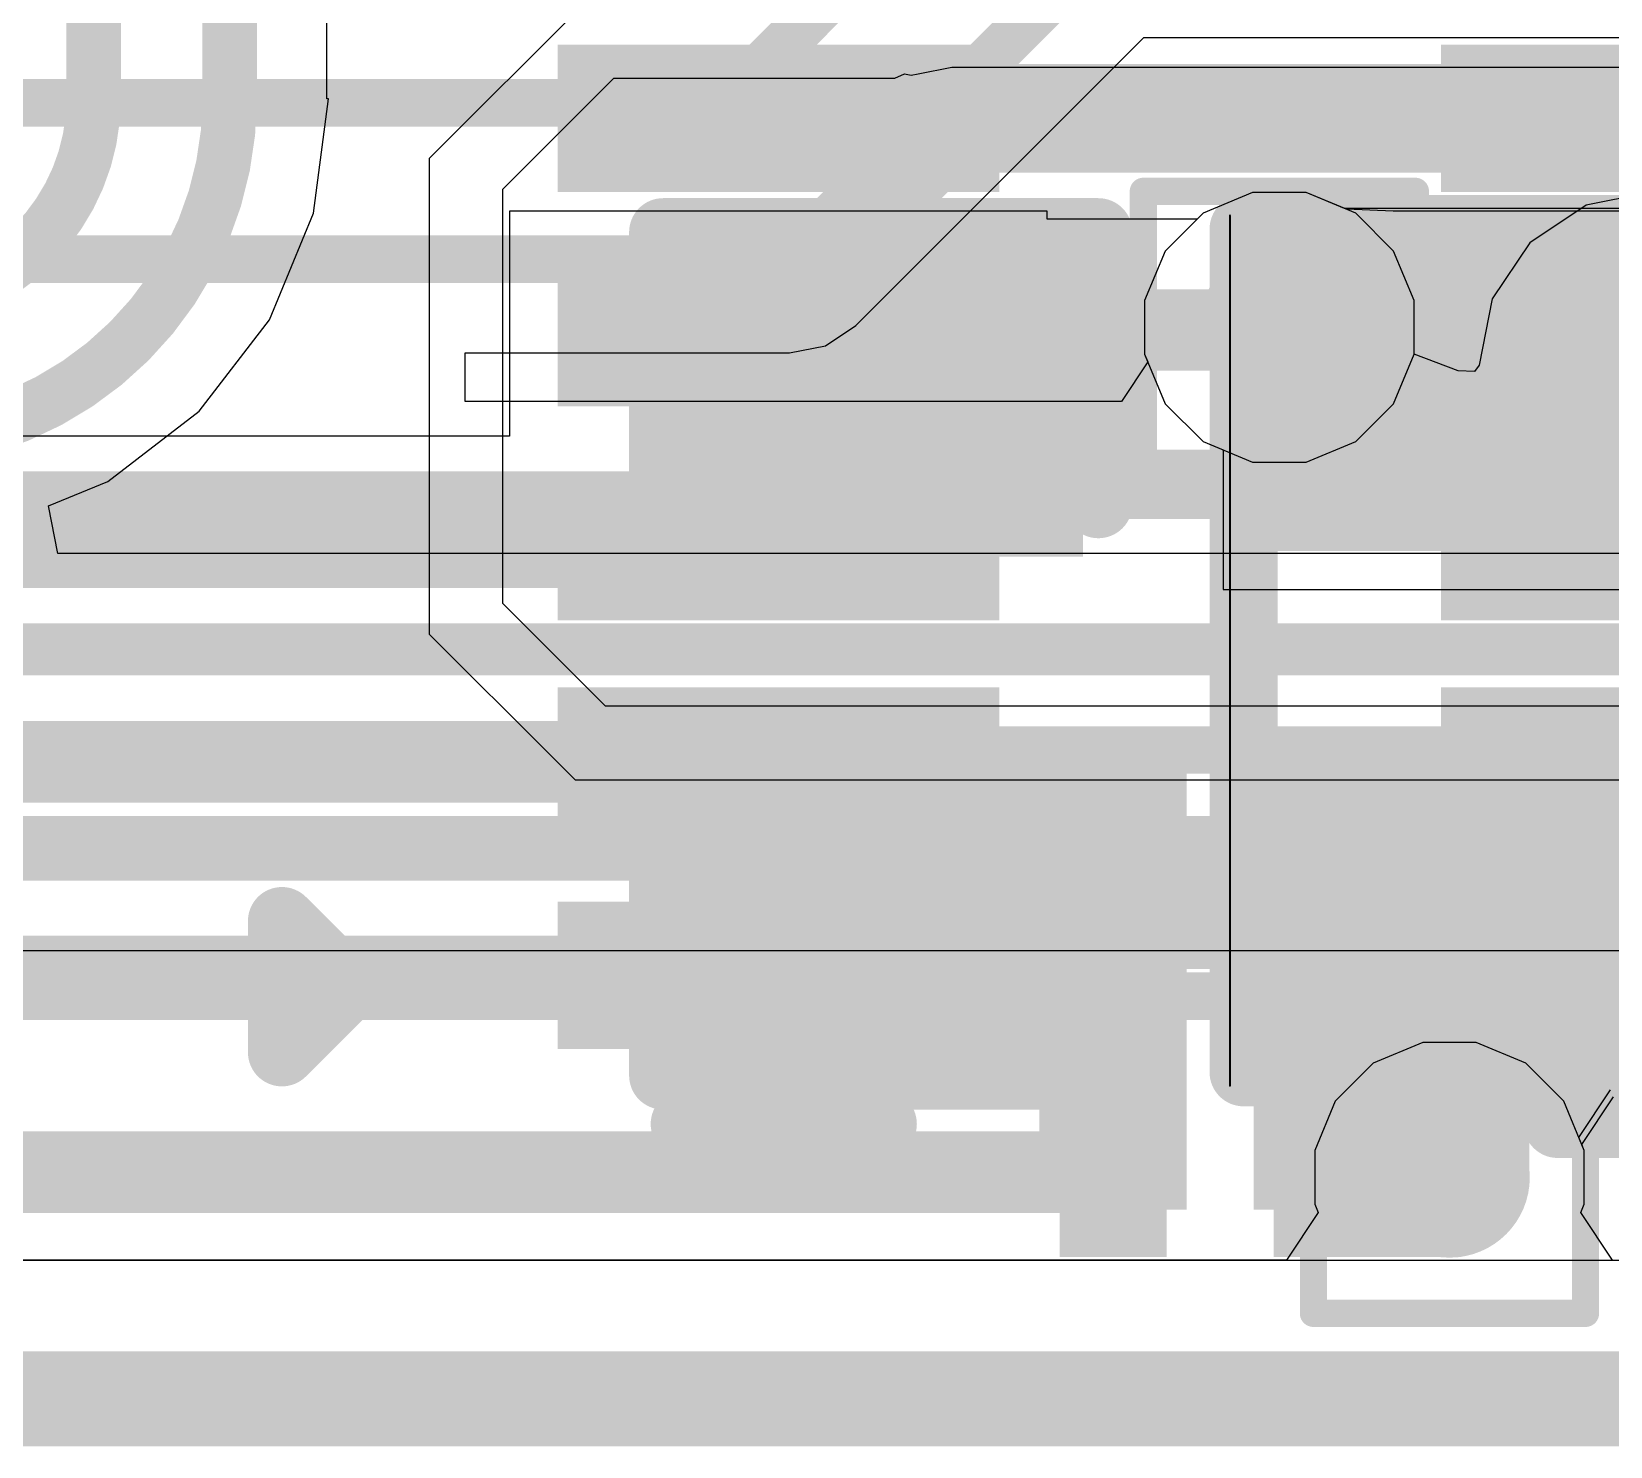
# Model space of a CAD drawing. Header units: inches. Extents: x -6 to 284, y -12 to 154.
# Drawn here: x 62.864 to 65.812, y -11.729 to -9.087 of the extents above; entities that cross this region are included whole.
import ezdxf

# ---------------------------------------------------------------- set-up
doc = ezdxf.new("R2010")
doc.units = ezdxf.units.IN
for name, color, linetype in [('Board Outline', 216, 'Continuous'), ('Bottom Layer', 5, 'Continuous'), ('Bottom Overlay', 54, 'Continuous'), ('Bottom Paste', 16, 'Continuous'), ('Bottom Solder', 6, 'Continuous'), ('Drill Drawing', 1, 'Continuous'), ('GND-1', 16, 'Continuous'), ('GND-2', 90, 'Continuous'), ('GND-3', 216, 'Continuous'), ('GND-4', 54, 'Continuous'), ('PWR-1', 156, 'Continuous'), ('PWR-2', 130, 'Continuous'), ('Signal L1', 76, 'Continuous'), ('Signal L2', 6, 'Continuous'), ('Top Layer', 1, 'Continuous'), ('Top Overlay', 2, 'Continuous'), ('Top Paste', 8, 'Continuous'), ('Top Solder', 216, 'Continuous'), ('Via Holes', 16, 'Continuous')]:
    doc.layers.add(name, color=color, linetype=linetype)

# ---------------------------------------------------------------- blocks, each defined once
blk = doc.blocks.new('24_UQFN__4_2__B_84')
at = {"layer": 'Bottom Layer'}
for points in [[(-1.20000014, -0.10000234), (-0.4499991, -0.10000234), (-0.4499991, -0.30000194), (-1.20000014, -0.30000194)], [(0.4499991, -0.10000234), (1.20000014, -0.10000234), (1.20000014, -0.30000194), (0.4499991, -0.30000194)], [(-1.20000014, -0.50000154), (-0.4499991, -0.50000154), (-0.4499991, -0.7000011399999999), (-1.20000014, -0.7000011399999999)], [(0.4499991, -0.50000154), (1.20000014, -0.50000154), (1.20000014, -0.7000011399999999), (0.4499991, -0.7000011399999999)], [(-1.20000014, -0.9000032799999999), (-0.4499991, -0.9000032799999999), (-0.4499991, -1.10000288), (-1.20000014, -1.10000288)], [(0.4499991, -0.9000032799999999), (1.20000014, -0.9000032799999999), (1.20000014, -1.10000288), (0.4499991, -1.10000288)], [(-1.20000014, -1.30000248), (-0.4499991, -1.30000248), (-0.4499991, -1.50000208), (-1.20000014, -1.50000208)], [(0.4499991, -1.30000248), (1.20000014, -1.30000248), (1.20000014, -1.50000208), (0.4499991, -1.50000208)], [(-0.1000023399999999, -1.44999964), (-0.1000023400000001, -2.20000068), (-0.3000019400000001, -2.20000068), (-0.3000019399999999, -1.44999964)], [(0.3000019400000001, -1.44999964), (0.3000019399999999, -2.20000068), (0.1000023399999999, -2.20000068), (0.1000023400000001, -1.44999964)], [(-1.1999976, -1.70000168), (-0.44999656, -1.70000168), (-0.44999656, -1.90000128), (-1.1999976, -1.90000128)], [(0.4499991, -1.70000168), (1.20000014, -1.70000168), (1.20000014, -1.90000128), (0.4499991, -1.90000128)]]:
    blk.add_hatch(color=5, dxfattribs=at).paths.add_polyline_path(points)
at = {"layer": 'Bottom Paste'}
for points in [[(-1.20000014, -0.10000234), (-0.4499991, -0.10000234), (-0.4499991, -0.30000194), (-1.20000014, -0.30000194)], [(0.4499991, -0.10000234), (1.20000014, -0.10000234), (1.20000014, -0.30000194), (0.4499991, -0.30000194)], [(-1.20000014, -0.50000154), (-0.4499991, -0.50000154), (-0.4499991, -0.7000011399999999), (-1.20000014, -0.7000011399999999)], [(0.4499991, -0.50000154), (1.20000014, -0.50000154), (1.20000014, -0.7000011399999999), (0.4499991, -0.7000011399999999)], [(-1.20000014, -0.9000032799999999), (-0.4499991, -0.9000032799999999), (-0.4499991, -1.10000288), (-1.20000014, -1.10000288)], [(0.4499991, -0.9000032799999999), (1.20000014, -0.9000032799999999), (1.20000014, -1.10000288), (0.4499991, -1.10000288)], [(-1.20000014, -1.30000248), (-0.4499991, -1.30000248), (-0.4499991, -1.50000208), (-1.20000014, -1.50000208)], [(0.4499991, -1.30000248), (1.20000014, -1.30000248), (1.20000014, -1.50000208), (0.4499991, -1.50000208)], [(-0.1000023399999999, -1.44999964), (-0.1000023400000001, -2.20000068), (-0.3000019400000001, -2.20000068), (-0.3000019399999999, -1.44999964)], [(0.3000019400000001, -1.44999964), (0.3000019399999999, -2.20000068), (0.1000023399999999, -2.20000068), (0.1000023400000001, -1.44999964)], [(-1.1999976, -1.70000168), (-0.44999656, -1.70000168), (-0.44999656, -1.90000128), (-1.1999976, -1.90000128)], [(0.4499991, -1.70000168), (1.20000014, -1.70000168), (1.20000014, -1.90000128), (0.4499991, -1.90000128)]]:
    blk.add_hatch(color=16, dxfattribs=at).paths.add_polyline_path(points)
at = {"layer": 'Bottom Solder'}
for points in [[(-1.2375007, -0.06250177999999999), (-0.41249854, -0.06250177999999999), (-0.41249854, -0.3375025), (-1.2375007, -0.3375025)], [(0.41249854, -0.06250177999999999), (1.2375007, -0.06250177999999999), (1.2375007, -0.3375025), (0.41249854, -0.3375025)], [(-1.2375007, -0.46250098), (-0.41249854, -0.46250098), (-0.41249854, -0.7375016999999999), (-1.2375007, -0.7375016999999999)], [(0.41249854, -0.46250098), (1.2375007, -0.46250098), (1.2375007, -0.7375016999999999), (0.41249854, -0.7375016999999999)], [(-1.2375007, -0.8625027200000001), (-0.41249854, -0.8625027200000001), (-0.41249854, -1.13750344), (-1.2375007, -1.13750344)], [(0.41249854, -0.8625027200000001), (1.2375007, -0.8625027200000001), (1.2375007, -1.13750344), (0.41249854, -1.13750344)], [(-1.2375007, -1.26250192), (-0.41249854, -1.26250192), (-0.41249854, -1.53750264), (-1.2375007, -1.53750264)], [(0.41249854, -1.26250192), (1.2375007, -1.26250192), (1.2375007, -1.53750264), (0.41249854, -1.53750264)], [(-0.06250177999999992, -1.41249908), (-0.06250178000000006, -2.23750124), (-0.3375025, -2.23750124), (-0.3375024999999999, -1.41249908)], [(0.3375025, -1.41249908), (0.3375024999999999, -2.23750124), (0.06250177999999992, -2.23750124), (0.06250178000000006, -1.41249908)], [(-1.23749816, -1.66250112), (-0.412496, -1.66250112), (-0.412496, -1.93750184), (-1.23749816, -1.93750184)], [(0.41249854, -1.66250112), (1.2375007, -1.66250112), (1.2375007, -1.93750184), (0.41249854, -1.93750184)]]:
    blk.add_hatch(color=6, dxfattribs=at).paths.add_polyline_path(points)
at = {"layer": 'Bottom Overlay'}
for points in [[(-1.75205644, -1.6986885, 0.127, 0.127, 0), (-1.63268914, -1.8180558, 0.127, 0.127, 0)], [(-1.75205644, -1.6986885, 0.127, 0.127, 0), (-1.75204882, -1.94392804, 0.127, 0.127, 0)], [(-1.75204882, -1.94392804, 0.127, 0.127, 0), (-1.63268914, -1.82456836, 0.127, 0.127, 0)], [(-1.63268914, -1.82456836, 0.127, 0.127, 0), (-1.63268914, -1.8180558, 0.127, 0.127, 0)], [(-1.00000054, -2.07760062, 0.127, 0.127, 0), (-0.62999874, -2.07760316, 0.127, 0.127, 0)], [(0.62999874, -2.07760316, 0.127, 0.127, 0), (1.00000054, -2.07760062, 0.127, 0.127, 0)]]:
    blk.add_lwpolyline(points, format="xyseb", dxfattribs=at)
for points in [[(-1.78380644, -1.6986885, 0.0635, 0.0635, 1), (-1.72030644, -1.6986885, 0.0635, 0.0635, 1)], [(-1.78380644, -1.6986885, 0.0635, 0.0635, 1), (-1.72030644, -1.6986885, 0.0635, 0.0635, 1)], [(-1.66443914, -1.8180558, 0.0635, 0.0635, 1), (-1.60093914, -1.8180558, 0.0635, 0.0635, 1)], [(-1.66443914, -1.8180558, 0.0635, 0.0635, 1), (-1.60093914, -1.8180558, 0.0635, 0.0635, 1)], [(-1.66443914, -1.82456836, 0.0635, 0.0635, 1), (-1.60093914, -1.82456836, 0.0635, 0.0635, 1)], [(-1.66443914, -1.82456836, 0.0635, 0.0635, 1), (-1.60093914, -1.82456836, 0.0635, 0.0635, 1)], [(-1.78379882, -1.94392804, 0.0635, 0.0635, 1), (-1.72029882, -1.94392804, 0.0635, 0.0635, 1)], [(-1.78379882, -1.94392804, 0.0635, 0.0635, 1), (-1.72029882, -1.94392804, 0.0635, 0.0635, 1)], [(-1.03175054, -2.07760062, 0.0635, 0.0635, 1), (-0.9682505399999999, -2.07760062, 0.0635, 0.0635, 1)], [(-0.66174874, -2.07760316, 0.0635, 0.0635, 1), (-0.59824874, -2.07760316, 0.0635, 0.0635, 1)], [(0.59824874, -2.07760316, 0.0635, 0.0635, 1), (0.66174874, -2.07760316, 0.0635, 0.0635, 1)]]:
    blk.add_lwpolyline(points, format="xyseb", close=True, dxfattribs=at)
blk = doc.blocks.new('R___0402_177')
at = {"layer": 'Top Layer'}
for points in [[(-0.6985, -0.3175), (-0.6985, 0.3174999999999999), (-0.2413000000000001, 0.3175), (-0.2412999999999999, -0.3174999999999999)], [(0.2413000000000001, -0.3175), (0.2412999999999999, 0.3174999999999999), (0.6985, 0.3175), (0.6985, -0.3174999999999999)]]:
    blk.add_hatch(color=1, dxfattribs=at).paths.add_polyline_path(points)
at = {"layer": 'Top Paste'}
for points in [[(-0.6985, -0.3175), (-0.6985, 0.3174999999999999), (-0.2413000000000001, 0.3175), (-0.2412999999999999, -0.3174999999999999)], [(0.2413000000000001, -0.3175), (0.2412999999999999, 0.3174999999999999), (0.6985, 0.3175), (0.6985, -0.3174999999999999)]]:
    blk.add_hatch(color=8, dxfattribs=at).paths.add_polyline_path(points)
at = {"layer": 'Top Solder'}
for points in [[(-0.75350116, -0.3725011600000001), (-0.75350116, 0.3725011599999999), (-0.18629884, 0.3725011600000001), (-0.1862988399999999, -0.3725011599999999)], [(0.18629884, -0.3725011600000001), (0.1862988399999999, 0.3725011599999999), (0.75350116, 0.3725011600000001), (0.75350116, -0.3725011599999999)]]:
    blk.add_hatch(color=216, dxfattribs=at).paths.add_polyline_path(points)
at = {"layer": 'Top Overlay'}
for points in [[(-0.7874, -0.4064, 0.127, 0.127, 0), (-0.7874, 0.4064, 0.127, 0.127, 0)], [(0.7874, 0.4064, 0.127, 0.127, 0), (-0.7874, 0.4064, 0.127, 0.127, 0)], [(0.7874, -0.4064, 0.127, 0.127, 0), (0.7874, 0.4064, 0.127, 0.127, 0)], [(0.7874, -0.4064, 0.127, 0.127, 0), (-0.7874, -0.4064, 0.127, 0.127, 0)], [(0.8128, -0.4318, 0.0032258, 0.0032258, 0), (-0.8128, -0.4318, 0.0032258, 0.0032258, 0)]]:
    blk.add_lwpolyline(points, format="xyseb", dxfattribs=at)
for points in [[(-0.8191499999999999, 0.4064, 0.0635, 0.0635, 1), (-0.7556499999999999, 0.4064, 0.0635, 0.0635, 1)], [(-0.8191499999999999, 0.4064, 0.0635, 0.0635, 1), (-0.7556499999999999, 0.4064, 0.0635, 0.0635, 1)], [(0.7556499999999999, 0.4064, 0.0635, 0.0635, 1), (0.8191499999999999, 0.4064, 0.0635, 0.0635, 1)], [(0.7556499999999999, 0.4064, 0.0635, 0.0635, 1), (0.8191499999999999, 0.4064, 0.0635, 0.0635, 1)], [(-0.8191499999999999, -0.4064, 0.0635, 0.0635, 1), (-0.7556499999999999, -0.4064, 0.0635, 0.0635, 1)], [(-0.8191499999999999, -0.4064, 0.0635, 0.0635, 1), (-0.7556499999999999, -0.4064, 0.0635, 0.0635, 1)], [(0.7556499999999999, -0.4064, 0.0635, 0.0635, 1), (0.8191499999999999, -0.4064, 0.0635, 0.0635, 1)], [(0.7556499999999999, -0.4064, 0.0635, 0.0635, 1), (0.8191499999999999, -0.4064, 0.0635, 0.0635, 1)], [(-0.81360518, -0.4318, 0.0016129, 0.0016129, 1), (-0.8119948199999999, -0.4318, 0.0016129, 0.0016129, 1)], [(0.8119948199999999, -0.4318, 0.0016129, 0.0016129, 1), (0.81360518, -0.4318, 0.0016129, 0.0016129, 1)]]:
    blk.add_lwpolyline(points, format="xyseb", close=True, dxfattribs=at)
blk = doc.blocks.new('C___0402_336')
at = {"layer": 'Top Layer'}
for points in [[(-0.6985, -0.3175), (-0.6985, 0.3174999999999999), (-0.2413000000000001, 0.3175), (-0.2412999999999999, -0.3174999999999999)], [(0.2413000000000001, -0.3175), (0.2412999999999999, 0.3174999999999999), (0.6985, 0.3175), (0.6985, -0.3174999999999999)]]:
    blk.add_hatch(color=1, dxfattribs=at).paths.add_polyline_path(points)
at = {"layer": 'Top Paste'}
for points in [[(-0.6985, -0.3175), (-0.6985, 0.3174999999999999), (-0.2413000000000001, 0.3175), (-0.2412999999999999, -0.3174999999999999)], [(0.2413000000000001, -0.3175), (0.2412999999999999, 0.3174999999999999), (0.6985, 0.3175), (0.6985, -0.3174999999999999)]]:
    blk.add_hatch(color=8, dxfattribs=at).paths.add_polyline_path(points)
at = {"layer": 'Top Solder'}
for points in [[(-0.7584998799999999, -0.3774998800000001), (-0.7584998799999999, 0.3774998799999999), (-0.1813001200000001, 0.3774998800000001), (-0.1813001199999999, -0.3774998799999999)], [(0.1813001200000001, -0.3774998800000001), (0.1813001199999999, 0.3774998799999999), (0.7584998799999999, 0.3774998800000001), (0.7584998799999999, -0.3774998799999999)]]:
    blk.add_hatch(color=216, dxfattribs=at).paths.add_polyline_path(points)
at = {"layer": 'Top Overlay'}
for points in [[(-0.2794, 0.4064, 0.127, 0.127, 0), (-0.7874, 0.4064, 0.127, 0.127, 0)], [(-0.7874, -0.4064, 0.127, 0.127, 0), (-0.7874, 0.4064, 0.127, 0.127, 0)], [(0.7874, 0.4064, 0.127, 0.127, 0), (0.2794, 0.4064, 0.127, 0.127, 0)], [(0.7874, -0.4064, 0.127, 0.127, 0), (0.7874, 0.4064, 0.127, 0.127, 0)], [(-0.2794, -0.4064, 0.127, 0.127, 0), (-0.7874, -0.4064, 0.127, 0.127, 0)], [(0.7874, -0.4064, 0.127, 0.127, 0), (0.2794, -0.4064, 0.127, 0.127, 0)]]:
    blk.add_lwpolyline(points, format="xyseb", dxfattribs=at)
for points in [[(-0.8191499999999999, 0.4064, 0.0635, 0.0635, 1), (-0.7556499999999999, 0.4064, 0.0635, 0.0635, 1)], [(-0.8191499999999999, 0.4064, 0.0635, 0.0635, 1), (-0.7556499999999999, 0.4064, 0.0635, 0.0635, 1)], [(-0.31115, 0.4064, 0.0635, 0.0635, 1), (-0.24765, 0.4064, 0.0635, 0.0635, 1)], [(0.24765, 0.4064, 0.0635, 0.0635, 1), (0.31115, 0.4064, 0.0635, 0.0635, 1)], [(0.7556499999999999, 0.4064, 0.0635, 0.0635, 1), (0.8191499999999999, 0.4064, 0.0635, 0.0635, 1)], [(0.7556499999999999, 0.4064, 0.0635, 0.0635, 1), (0.8191499999999999, 0.4064, 0.0635, 0.0635, 1)], [(-0.8191499999999999, -0.4064, 0.0635, 0.0635, 1), (-0.7556499999999999, -0.4064, 0.0635, 0.0635, 1)], [(-0.8191499999999999, -0.4064, 0.0635, 0.0635, 1), (-0.7556499999999999, -0.4064, 0.0635, 0.0635, 1)], [(-0.31115, -0.4064, 0.0635, 0.0635, 1), (-0.24765, -0.4064, 0.0635, 0.0635, 1)], [(0.24765, -0.4064, 0.0635, 0.0635, 1), (0.31115, -0.4064, 0.0635, 0.0635, 1)], [(0.7556499999999999, -0.4064, 0.0635, 0.0635, 1), (0.8191499999999999, -0.4064, 0.0635, 0.0635, 1)], [(0.7556499999999999, -0.4064, 0.0635, 0.0635, 1), (0.8191499999999999, -0.4064, 0.0635, 0.0635, 1)]]:
    blk.add_lwpolyline(points, format="xyseb", close=True, dxfattribs=at)

msp = doc.modelspace()

# ---------------------------------------------------------------- hatches: boundary and pattern name
at = {"layer": 'Bottom Layer'}
h = msp.add_hatch(color=5, dxfattribs=at)
edge = h.paths.add_edge_path()
edge.add_arc((65.19423334, -9.63947526), 0.1499997, 0, 360)
for points in [[(64.78383538, -11.37531634), (64.98383498, -11.37531634), (64.98383498, -10.49932622), (64.78383538, -10.49932622)], [(65.18383966, -11.37531634), (65.53383642, -11.37531634), (65.53383642, -11.07486482), (65.18383966, -11.07486482)]]:
    msp.add_hatch(color=5, dxfattribs=at).paths.add_polyline_path(points)
h = msp.add_hatch(color=5, dxfattribs=at)
edge = h.paths.add_edge_path()
edge.add_arc((65.51187558, -11.22657394), 0.1499997, 0, 360)
at = {"layer": 'GND-1'}
h = msp.add_hatch(color=16, dxfattribs=at)
edge = h.paths.add_edge_path()
edge.add_arc((65.19423334, -9.63947526), 0.1499997, 0, 360)
h = msp.add_hatch(color=16, dxfattribs=at)
edge = h.paths.add_edge_path()
edge.add_arc((65.51187558, -11.22657394), 0.1499997, 0, 360)
at = {"layer": 'GND-2'}
h = msp.add_hatch(color=90, dxfattribs=at)
edge = h.paths.add_edge_path()
edge.add_arc((65.19423334, -9.63947526), 0.1499997, 0, 360)
h = msp.add_hatch(color=90, dxfattribs=at)
edge = h.paths.add_edge_path()
edge.add_arc((65.51187558, -11.22657394), 0.1499997, 0, 360)
at = {"layer": 'GND-3'}
h = msp.add_hatch(color=216, dxfattribs=at)
edge = h.paths.add_edge_path()
edge.add_arc((65.19423334, -9.63947526), 0.1499997, 0, 360)
h = msp.add_hatch(color=216, dxfattribs=at)
edge = h.paths.add_edge_path()
edge.add_arc((65.51187558, -11.22657394), 0.1499997, 0, 360)
at = {"layer": 'GND-4'}
h = msp.add_hatch(color=54, dxfattribs=at)
edge = h.paths.add_edge_path()
edge.add_arc((65.19423334, -9.63947526), 0.1499997, 0, 360)
h = msp.add_hatch(color=54, dxfattribs=at)
edge = h.paths.add_edge_path()
edge.add_arc((65.51187558, -11.22657394), 0.1499997, 0, 360)
at = {"layer": 'PWR-1'}
h = msp.add_hatch(color=156, dxfattribs=at)
edge = h.paths.add_edge_path()
edge.add_arc((65.19423334, -9.63947526), 0.1499997, 0, 360)
h = msp.add_hatch(color=156, dxfattribs=at)
edge = h.paths.add_edge_path()
edge.add_arc((65.51187558, -11.22657394), 0.1499997, 0, 360)
at = {"layer": 'PWR-2'}
h = msp.add_hatch(color=130, dxfattribs=at)
edge = h.paths.add_edge_path()
edge.add_arc((65.19423334, -9.63947526), 0.1499997, 0, 360)
h = msp.add_hatch(color=130, dxfattribs=at)
edge = h.paths.add_edge_path()
edge.add_arc((65.51187558, -11.22657394), 0.1499997, 0, 360)
at = {"layer": 'Signal L1'}
h = msp.add_hatch(color=76, dxfattribs=at)
edge = h.paths.add_edge_path()
edge.add_arc((65.19423334, -9.63947526), 0.1499997, 0, 360)
h = msp.add_hatch(color=76, dxfattribs=at)
edge = h.paths.add_edge_path()
edge.add_arc((65.51187558, -11.22657394), 0.1499997, 0, 360)
at = {"layer": 'Signal L2'}
h = msp.add_hatch(color=6, dxfattribs=at)
edge = h.paths.add_edge_path()
edge.add_arc((65.19423334, -9.63947526), 0.1499997, 0, 360)
h = msp.add_hatch(color=6, dxfattribs=at)
edge = h.paths.add_edge_path()
edge.add_arc((65.51187558, -11.22657394), 0.1499997, 0, 360)
at = {"layer": 'Top Layer'}
h = msp.add_hatch(color=1, dxfattribs=at)
edge = h.paths.add_edge_path()
edge.add_arc((65.19423334, -9.63947526), 0.1499997, 0, 360)
msp.add_hatch(color=1, dxfattribs=at).paths.add_polyline_path([(64.37054182, -10.83738498), (65.56617062, -10.83738498), (65.56617062, -10.57566338), (64.37054182, -10.57566338)])
h = msp.add_hatch(color=1, dxfattribs=at)
edge = h.paths.add_edge_path()
edge.add_arc((65.51187558, -11.22657394), 0.1499997, 0, 360)
at = {"layer": 'Via Holes'}
h = msp.add_hatch(color=7, dxfattribs=at)
edge = h.paths.add_edge_path()
edge.add_arc((65.19423334, -9.63947526), 0.07499858, 0, 360)
h = msp.add_hatch(color=7, dxfattribs=at)
edge = h.paths.add_edge_path()
edge.add_arc((65.51187558, -11.22657394), 0.07499858, 0, 360)

# ---------------------------------------------------------------- linework, layer by layer
at = {"layer": 'Board Outline'}
msp.add_lwpolyline([(12.036425, -11.64013166, 0.1778, 0.1778, 0), (75.42232058, -11.64012658, 0.1778, 0.1778, 0)], format="xyseb", dxfattribs=at)
at = {"layer": 'Bottom Layer'}
for p, q in [((65.14418772, -9.38787556), (65.05171394, -9.426178759999999)), ((65.24427896, -9.38787556), (65.14418772, -9.38787556)), ((65.31932834, -9.41896262), (65.24427896, -9.38787556)), ((64.76083822, -9.42232812), (63.75683718, -9.42232812)), ((63.75683718, -9.42232812), (63.75683718, -9.84254826)), ((64.76083822, -9.437220139999999), (64.76083822, -9.42232812)), ((65.05171394, -9.426178759999999), (65.04067256, -9.437220139999999)), ((65.40683641999999, -9.422325579999999), (65.31932834, -9.41896262)), ((65.40683895999999, -9.42232812), (65.40683641999999, -9.422325579999999)), ((66.41083746, -9.42232812), (65.40683895999999, -9.42232812)), ((65.04067256, -9.437220139999999), (64.76083822, -9.437220139999999)), ((63.75683718, -9.84254826), (51.47319905999999, -9.84254826)), ((65.75879406, -11.1652304), (65.81819704, -11.07632786)), ((65.76347528, -11.17652832), (65.75879406, -11.1652304)), ((65.76347528, -11.27661956), (65.76347528, -11.17652832)), ((65.75699574, -11.29226088), (65.76347528, -11.27661956)), ((65.81639872, -11.38116342), (65.75699574, -11.29226088))]:
    msp.add_line(p, q, dxfattribs=at)
for points in [[(64.2588377, -9.24932872, 0.1778, 0.1778, 0), (65.90883694, -9.24932872, 0.1778, 0.1778, 0)], [(64.2588377, -9.64932792, 0.1524, 0.1524, 0), (64.2637653, -9.644400319999999, 0.1524, 0.1524, 0)], [(64.2637653, -9.644400319999999, 0.1524, 0.1524, 0), (65.18930827999999, -9.644400319999999, 0.1524, 0.1524, 0)], [(65.18930827999999, -9.644400319999999, 0.1524, 0.1524, 0), (65.19423334, -9.63947526, 0.1524, 0.1524, 0)], [(51.47319905999999, -10.04972844, 0.1524, 0.1524, 0), (64.25843892, -10.04972844, 0.1524, 0.1524, 0)], [(64.25843892, -10.04972844, 0.1524, 0.1524, 0), (64.2588377, -10.04932966, 0.1524, 0.1524, 0)], [(51.26057312, -10.45092652, 0.1524, 0.1524, 0), (64.25724004, -10.45092652, 0.1524, 0.1524, 0)], [(64.25724004, -10.45092652, 0.1524, 0.1524, 0), (64.2588377, -10.44932886, 0.1524, 0.1524, 0)], [(51.23433745999999, -10.85172582, 0.1524, 0.1524, 0), (64.25644247999999, -10.85172582, 0.1524, 0.1524, 0)], [(64.25644247999999, -10.85172582, 0.1524, 0.1524, 0), (64.25884024, -10.84932806, 0.1524, 0.1524, 0)], [(64.88383518, -11.14932746, 0.1524, 0.1524, 0), (64.88383518, -10.87432674, 0.1524, 0.1524, 0)], [(65.28383692, -10.87432674, 0.1016, 0.1016, 0), (65.28383946, -10.87432674, 0.1016, 0.1016, 0)], [(64.8160375, -11.21712514, 0.1524, 0.1524, 0), (64.88383518, -11.14932746, 0.1524, 0.1524, 0)], [(51.19818818, -11.21712514, 0.1524, 0.1524, 0), (64.8160375, -11.21712514, 0.1524, 0.1524, 0)]]:
    msp.add_lwpolyline(points, format="xyseb", dxfattribs=at)
for points in [[(64.21438769999999, -9.24932872, 0.08889999999999999, 0.08889999999999999, 1), (64.3032877, -9.24932872, 0.08889999999999999, 0.08889999999999999, 1)], [(64.2207377, -9.64932792, 0.0762, 0.0762, 1), (64.29693769999999, -9.64932792, 0.0762, 0.0762, 1)], [(64.2256653, -9.644400319999999, 0.0762, 0.0762, 1), (64.30186529999999, -9.644400319999999, 0.0762, 0.0762, 1)], [(64.2256653, -9.644400319999999, 0.0762, 0.0762, 1), (64.30186529999999, -9.644400319999999, 0.0762, 0.0762, 1)], [(65.15120827999999, -9.644400319999999, 0.0762, 0.0762, 1), (65.22740827999999, -9.644400319999999, 0.0762, 0.0762, 1)], [(65.15120827999999, -9.644400319999999, 0.0762, 0.0762, 1), (65.22740827999999, -9.644400319999999, 0.0762, 0.0762, 1)], [(65.15613334, -9.63947526, 0.0762, 0.0762, 1), (65.23233334, -9.63947526, 0.0762, 0.0762, 1)], [(64.22033892, -10.04972844, 0.0762, 0.0762, 1), (64.29653892, -10.04972844, 0.0762, 0.0762, 1)], [(64.22033892, -10.04972844, 0.0762, 0.0762, 1), (64.29653892, -10.04972844, 0.0762, 0.0762, 1)], [(64.2207377, -10.04932966, 0.0762, 0.0762, 1), (64.29693769999999, -10.04932966, 0.0762, 0.0762, 1)], [(64.21914004, -10.45092652, 0.0762, 0.0762, 1), (64.29534004, -10.45092652, 0.0762, 0.0762, 1)], [(64.21914004, -10.45092652, 0.0762, 0.0762, 1), (64.29534004, -10.45092652, 0.0762, 0.0762, 1)], [(64.2207377, -10.44932886, 0.0762, 0.0762, 1), (64.29693769999999, -10.44932886, 0.0762, 0.0762, 1)], [(64.21834247999999, -10.85172582, 0.0762, 0.0762, 1), (64.29454247999999, -10.85172582, 0.0762, 0.0762, 1)], [(64.21834247999999, -10.85172582, 0.0762, 0.0762, 1), (64.29454247999999, -10.85172582, 0.0762, 0.0762, 1)], [(64.22074024, -10.84932806, 0.0762, 0.0762, 1), (64.29694024, -10.84932806, 0.0762, 0.0762, 1)], [(64.84573518, -10.87432674, 0.0762, 0.0762, 1), (64.92193517999999, -10.87432674, 0.0762, 0.0762, 1)], [(65.25843692, -10.87432674, 0.0508, 0.0508, 1), (65.30923691999999, -10.87432674, 0.0508, 0.0508, 1)], [(65.25843945999999, -10.87432674, 0.0508, 0.0508, 1), (65.30923946, -10.87432674, 0.0508, 0.0508, 1)], [(64.84573518, -11.14932746, 0.0762, 0.0762, 1), (64.92193517999999, -11.14932746, 0.0762, 0.0762, 1)], [(64.84573518, -11.14932746, 0.0762, 0.0762, 1), (64.92193517999999, -11.14932746, 0.0762, 0.0762, 1)], [(64.7779375, -11.21712514, 0.0762, 0.0762, 1), (64.8541375, -11.21712514, 0.0762, 0.0762, 1)], [(64.7779375, -11.21712514, 0.0762, 0.0762, 1), (64.8541375, -11.21712514, 0.0762, 0.0762, 1)]]:
    msp.add_lwpolyline(points, format="xyseb", close=True, dxfattribs=at)
at = {"layer": 'Drill Drawing'}
for points in [[(64.94023333999999, -9.38547526, 0.0508, 0.0508, 0), (65.44823333999999, -9.38547526, 0.0508, 0.0508, 0)], [(64.94023333999999, -9.893475259999999, 0.0508, 0.0508, 0), (64.94023333999999, -9.38547526, 0.0508, 0.0508, 0)], [(65.44823333999999, -9.893475259999999, 0.0508, 0.0508, 0), (65.44823333999999, -9.38547526, 0.0508, 0.0508, 0)], [(64.94023333999999, -9.893475259999999, 0.0508, 0.0508, 0), (65.44823333999999, -9.893475259999999, 0.0508, 0.0508, 0)], [(65.25787558, -10.97257394, 0.0508, 0.0508, 0), (65.76587557999999, -10.97257394, 0.0508, 0.0508, 0)], [(65.25787558, -11.48057394, 0.0508, 0.0508, 0), (65.25787558, -10.97257394, 0.0508, 0.0508, 0)], [(65.76587557999999, -11.48057394, 0.0508, 0.0508, 0), (65.76587557999999, -10.97257394, 0.0508, 0.0508, 0)], [(65.25787558, -11.48057394, 0.0508, 0.0508, 0), (65.76587557999999, -11.48057394, 0.0508, 0.0508, 0)]]:
    msp.add_lwpolyline(points, format="xyseb", dxfattribs=at)
for points in [[(64.92753334, -9.38547526, 0.0254, 0.0254, 1), (64.95293334, -9.38547526, 0.0254, 0.0254, 1)], [(64.92753334, -9.38547526, 0.0254, 0.0254, 1), (64.95293334, -9.38547526, 0.0254, 0.0254, 1)], [(65.43553334, -9.38547526, 0.0254, 0.0254, 1), (65.46093334, -9.38547526, 0.0254, 0.0254, 1)], [(65.43553334, -9.38547526, 0.0254, 0.0254, 1), (65.46093334, -9.38547526, 0.0254, 0.0254, 1)], [(64.92753334, -9.893475259999999, 0.0254, 0.0254, 1), (64.95293334, -9.893475259999999, 0.0254, 0.0254, 1)], [(64.92753334, -9.893475259999999, 0.0254, 0.0254, 1), (64.95293334, -9.893475259999999, 0.0254, 0.0254, 1)], [(65.43553334, -9.893475259999999, 0.0254, 0.0254, 1), (65.46093334, -9.893475259999999, 0.0254, 0.0254, 1)], [(65.43553334, -9.893475259999999, 0.0254, 0.0254, 1), (65.46093334, -9.893475259999999, 0.0254, 0.0254, 1)], [(65.24517558, -10.97257394, 0.0254, 0.0254, 1), (65.27057558, -10.97257394, 0.0254, 0.0254, 1)], [(65.24517558, -10.97257394, 0.0254, 0.0254, 1), (65.27057558, -10.97257394, 0.0254, 0.0254, 1)], [(65.75317558, -10.97257394, 0.0254, 0.0254, 1), (65.77857558, -10.97257394, 0.0254, 0.0254, 1)], [(65.75317558, -10.97257394, 0.0254, 0.0254, 1), (65.77857558, -10.97257394, 0.0254, 0.0254, 1)], [(65.24517558, -11.48057394, 0.0254, 0.0254, 1), (65.27057558, -11.48057394, 0.0254, 0.0254, 1)], [(65.24517558, -11.48057394, 0.0254, 0.0254, 1), (65.27057558, -11.48057394, 0.0254, 0.0254, 1)], [(65.75317558, -11.48057394, 0.0254, 0.0254, 1), (65.77857558, -11.48057394, 0.0254, 0.0254, 1)], [(65.75317558, -11.48057394, 0.0254, 0.0254, 1), (65.77857558, -11.48057394, 0.0254, 0.0254, 1)]]:
    msp.add_lwpolyline(points, format="xyseb", close=True, dxfattribs=at)
at = {"layer": 'GND-1'}
for p, q in [((65.14418772, -9.38787556), (65.05171394, -9.426178759999999)), ((65.24427896, -9.38787556), (65.14418772, -9.38787556)), ((65.33675274, -9.426178759999999), (65.24427896, -9.38787556)), ((65.05171394, -9.426178759999999), (64.98093684, -9.49695586)), ((65.40752984, -9.49695586), (65.33675274, -9.426178759999999)), ((64.98093684, -9.49695586), (64.94263364, -9.589429639999999)), ((65.44583304, -9.589429639999999), (65.40752984, -9.49695586)), ((64.94263364, -9.589429639999999), (64.94263364, -9.68952088)), ((65.44583304, -9.68952088), (65.44583304, -9.589429639999999)), ((64.94263364, -9.68952088), (64.98093684, -9.78199466)), ((65.40752984, -9.78199466), (65.44583304, -9.68952088)), ((64.98093684, -9.78199466), (65.05171394, -9.85277176)), ((65.33675274, -9.85277176), (65.40752984, -9.78199466)), ((65.05171394, -9.85277176), (65.14418772, -9.89107496)), ((65.24427896, -9.89107496), (65.33675274, -9.85277176)), ((65.14418772, -9.89107496), (65.24427896, -9.89107496)), ((65.46182996, -10.97497424), (65.36935618, -11.01327744)), ((65.5619212, -10.97497424), (65.46182996, -10.97497424)), ((65.65439497999999, -11.01327744), (65.5619212, -10.97497424)), ((65.36935618, -11.01327744), (65.29857908, -11.08405454)), ((65.72517208, -11.08405454), (65.65439497999999, -11.01327744)), ((65.29857908, -11.08405454), (65.26027588, -11.17652832)), ((65.76347528, -11.17652832), (65.72517208, -11.08405454)), ((65.26027588, -11.17652832), (65.26027588, -11.27661956)), ((65.76347528, -11.27661956), (65.76347528, -11.17652832)), ((65.26027588, -11.27661956), (65.26675542, -11.29226088)), ((65.75699574, -11.29226088), (65.76347528, -11.27661956)), ((65.26675542, -11.29226088), (65.20735244, -11.38116342)), ((65.81639872, -11.38116342), (65.75699574, -11.29226088)), ((65.20735244, -11.38116342), (43.75948068, -11.38116342))]:
    msp.add_line(p, q, dxfattribs=at)
at = {"layer": 'GND-2'}
for p, q in [((65.14418772, -9.38787556), (65.05171394, -9.426178759999999)), ((65.24427896, -9.38787556), (65.14418772, -9.38787556)), ((65.33675274, -9.426178759999999), (65.24427896, -9.38787556)), ((65.05171394, -9.426178759999999), (64.98093684, -9.49695586)), ((65.40752984, -9.49695586), (65.33675274, -9.426178759999999)), ((64.98093684, -9.49695586), (64.94263364, -9.589429639999999)), ((65.44583304, -9.589429639999999), (65.40752984, -9.49695586)), ((64.94263364, -9.589429639999999), (64.94263364, -9.68952088)), ((65.44583304, -9.68952088), (65.44583304, -9.589429639999999)), ((64.94263364, -9.68952088), (64.98093684, -9.78199466)), ((65.40752984, -9.78199466), (65.44583304, -9.68952088)), ((64.98093684, -9.78199466), (65.05171394, -9.85277176)), ((65.33675274, -9.85277176), (65.40752984, -9.78199466)), ((65.05171394, -9.85277176), (65.14418772, -9.89107496)), ((65.24427896, -9.89107496), (65.33675274, -9.85277176)), ((65.14418772, -9.89107496), (65.24427896, -9.89107496)), ((65.46182996, -10.97497424), (65.36935618, -11.01327744)), ((65.5619212, -10.97497424), (65.46182996, -10.97497424)), ((65.65439497999999, -11.01327744), (65.5619212, -10.97497424)), ((65.36935618, -11.01327744), (65.29857908, -11.08405454)), ((65.72517208, -11.08405454), (65.65439497999999, -11.01327744)), ((65.29857908, -11.08405454), (65.26027588, -11.17652832)), ((65.76347528, -11.17652832), (65.72517208, -11.08405454)), ((65.26027588, -11.17652832), (65.26027588, -11.27661956)), ((65.76347528, -11.27661956), (65.76347528, -11.17652832)), ((65.26027588, -11.27661956), (65.26675542, -11.29226088)), ((65.75699574, -11.29226088), (65.76347528, -11.27661956)), ((65.26675542, -11.29226088), (65.20735244, -11.38116342)), ((65.81639872, -11.38116342), (65.75699574, -11.29226088)), ((65.20735244, -11.38116342), (43.75948068, -11.38116342))]:
    msp.add_line(p, q, dxfattribs=at)
at = {"layer": 'GND-3'}
for p, q in [((65.14418772, -9.38787556), (65.05171394, -9.426178759999999)), ((65.24427896, -9.38787556), (65.14418772, -9.38787556)), ((65.33675274, -9.426178759999999), (65.24427896, -9.38787556)), ((65.05171394, -9.426178759999999), (64.98093684, -9.49695586)), ((65.40752984, -9.49695586), (65.33675274, -9.426178759999999)), ((64.98093684, -9.49695586), (64.94263364, -9.589429639999999)), ((65.44583304, -9.589429639999999), (65.40752984, -9.49695586)), ((64.94263364, -9.589429639999999), (64.94263364, -9.68952088)), ((65.44583304, -9.68952088), (65.44583304, -9.589429639999999)), ((64.94263364, -9.68952088), (64.98093684, -9.78199466)), ((65.40752984, -9.78199466), (65.44583304, -9.68952088)), ((64.98093684, -9.78199466), (65.05171394, -9.85277176)), ((65.33675274, -9.85277176), (65.40752984, -9.78199466)), ((65.05171394, -9.85277176), (65.14418772, -9.89107496)), ((65.24427896, -9.89107496), (65.33675274, -9.85277176)), ((65.14418772, -9.89107496), (65.24427896, -9.89107496)), ((65.46182996, -10.97497424), (65.36935618, -11.01327744)), ((65.5619212, -10.97497424), (65.46182996, -10.97497424)), ((65.65439497999999, -11.01327744), (65.5619212, -10.97497424)), ((65.36935618, -11.01327744), (65.29857908, -11.08405454)), ((65.72517208, -11.08405454), (65.65439497999999, -11.01327744)), ((65.29857908, -11.08405454), (65.26027588, -11.17652832)), ((65.76347528, -11.17652832), (65.72517208, -11.08405454)), ((65.26027588, -11.17652832), (65.26027588, -11.27661956)), ((65.76347528, -11.27661956), (65.76347528, -11.17652832)), ((65.26027588, -11.27661956), (65.26675542, -11.29226088)), ((65.75699574, -11.29226088), (65.76347528, -11.27661956)), ((65.26675542, -11.29226088), (65.20735244, -11.38116342)), ((65.81639872, -11.38116342), (65.75699574, -11.29226088)), ((65.20735244, -11.38116342), (43.75948068, -11.38116342))]:
    msp.add_line(p, q, dxfattribs=at)
at = {"layer": 'GND-4'}
for p, q in [((65.14418772, -9.38787556), (65.05171394, -9.426178759999999)), ((65.24427896, -9.38787556), (65.14418772, -9.38787556)), ((65.33675274, -9.426178759999999), (65.24427896, -9.38787556)), ((65.05171394, -9.426178759999999), (64.98093684, -9.49695586)), ((65.40752984, -9.49695586), (65.33675274, -9.426178759999999)), ((64.98093684, -9.49695586), (64.94263364, -9.589429639999999)), ((65.44583304, -9.589429639999999), (65.40752984, -9.49695586)), ((64.94263364, -9.589429639999999), (64.94263364, -9.68952088)), ((65.44583304, -9.68952088), (65.44583304, -9.589429639999999)), ((64.94263364, -9.68952088), (64.98093684, -9.78199466)), ((65.40752984, -9.78199466), (65.44583304, -9.68952088)), ((64.98093684, -9.78199466), (65.05171394, -9.85277176)), ((65.33675274, -9.85277176), (65.40752984, -9.78199466)), ((65.05171394, -9.85277176), (65.14418772, -9.89107496)), ((65.24427896, -9.89107496), (65.33675274, -9.85277176)), ((65.14418772, -9.89107496), (65.24427896, -9.89107496)), ((65.46182996, -10.97497424), (65.36935618, -11.01327744)), ((65.5619212, -10.97497424), (65.46182996, -10.97497424)), ((65.65439497999999, -11.01327744), (65.5619212, -10.97497424)), ((65.36935618, -11.01327744), (65.29857908, -11.08405454)), ((65.72517208, -11.08405454), (65.65439497999999, -11.01327744)), ((65.29857908, -11.08405454), (65.26027588, -11.17652832)), ((65.76347528, -11.17652832), (65.72517208, -11.08405454)), ((65.26027588, -11.17652832), (65.26027588, -11.27661956)), ((65.76347528, -11.27661956), (65.76347528, -11.17652832)), ((65.26027588, -11.27661956), (65.26675542, -11.29226088)), ((65.75699574, -11.29226088), (65.76347528, -11.27661956)), ((65.26675542, -11.29226088), (65.20735244, -11.38116342)), ((65.81639872, -11.38116342), (65.75699574, -11.29226088)), ((65.20735244, -11.38116342), (43.75948068, -11.38116342))]:
    msp.add_line(p, q, dxfattribs=at)
at = {"layer": 'PWR-1'}
for p, q in [((65.14418772, -9.38787556), (65.05171394, -9.426178759999999)), ((65.24427896, -9.38787556), (65.14418772, -9.38787556)), ((65.33675274, -9.426178759999999), (65.24427896, -9.38787556)), ((65.05171394, -9.426178759999999), (64.98093684, -9.49695586)), ((65.40752984, -9.49695586), (65.33675274, -9.426178759999999)), ((64.98093684, -9.49695586), (64.94263364, -9.589429639999999)), ((65.44583304, -9.589429639999999), (65.40752984, -9.49695586)), ((64.94263364, -9.589429639999999), (64.94263364, -9.68952088)), ((65.44583304, -9.68952088), (65.44583304, -9.589429639999999)), ((64.94263364, -9.68952088), (64.98093684, -9.78199466)), ((65.40752984, -9.78199466), (65.44583304, -9.68952088)), ((64.98093684, -9.78199466), (65.05171394, -9.85277176)), ((65.33675274, -9.85277176), (65.40752984, -9.78199466)), ((65.05171394, -9.85277176), (65.14418772, -9.89107496)), ((65.24427896, -9.89107496), (65.33675274, -9.85277176)), ((65.14418772, -9.89107496), (65.24427896, -9.89107496)), ((65.46182996, -10.97497424), (65.36935618, -11.01327744)), ((65.5619212, -10.97497424), (65.46182996, -10.97497424)), ((65.65439497999999, -11.01327744), (65.5619212, -10.97497424)), ((65.36935618, -11.01327744), (65.29857908, -11.08405454)), ((65.72517208, -11.08405454), (65.65439497999999, -11.01327744)), ((65.29857908, -11.08405454), (65.26027588, -11.17652832)), ((65.76347528, -11.17652832), (65.72517208, -11.08405454)), ((65.26027588, -11.17652832), (65.26027588, -11.27661956)), ((65.76347528, -11.27661956), (65.76347528, -11.17652832)), ((65.26027588, -11.27661956), (65.26675542, -11.29226088)), ((65.75699574, -11.29226088), (65.76347528, -11.27661956)), ((65.26675542, -11.29226088), (65.20735244, -11.38116342)), ((65.81639872, -11.38116342), (65.75699574, -11.29226088)), ((65.20735244, -11.38116342), (36.4979458, -11.38116342))]:
    msp.add_line(p, q, dxfattribs=at)
at = {"layer": 'PWR-2'}
for p, q in [((65.14418772, -9.38787556), (65.05171394, -9.426178759999999)), ((65.24427896, -9.38787556), (65.14418772, -9.38787556)), ((65.33675274, -9.426178759999999), (65.24427896, -9.38787556)), ((65.05171394, -9.426178759999999), (64.98093684, -9.49695586)), ((65.40752984, -9.49695586), (65.33675274, -9.426178759999999)), ((64.98093684, -9.49695586), (64.94263364, -9.589429639999999)), ((65.44583304, -9.589429639999999), (65.40752984, -9.49695586)), ((64.94263364, -9.589429639999999), (64.94263364, -9.68952088)), ((65.44583304, -9.68952088), (65.44583304, -9.589429639999999)), ((64.94263364, -9.68952088), (64.98093684, -9.78199466)), ((65.40752984, -9.78199466), (65.44583304, -9.68952088)), ((64.98093684, -9.78199466), (65.05171394, -9.85277176)), ((65.33675274, -9.85277176), (65.40752984, -9.78199466)), ((65.05171394, -9.85277176), (65.14418772, -9.89107496)), ((65.24427896, -9.89107496), (65.33675274, -9.85277176)), ((65.14418772, -9.89107496), (65.24427896, -9.89107496)), ((65.46182996, -10.97497424), (65.36935618, -11.01327744)), ((65.5619212, -10.97497424), (65.46182996, -10.97497424)), ((65.65439497999999, -11.01327744), (65.5619212, -10.97497424)), ((65.36935618, -11.01327744), (65.29857908, -11.08405454)), ((65.72517208, -11.08405454), (65.65439497999999, -11.01327744)), ((65.29857908, -11.08405454), (65.26027588, -11.17652832)), ((65.76347528, -11.17652832), (65.72517208, -11.08405454)), ((65.26027588, -11.17652832), (65.26027588, -11.27661956)), ((65.76347528, -11.27661956), (65.76347528, -11.17652832)), ((65.26027588, -11.27661956), (65.26675542, -11.29226088)), ((65.75699574, -11.29226088), (65.76347528, -11.27661956)), ((65.26675542, -11.29226088), (65.20735244, -11.38116342)), ((65.81639872, -11.38116342), (65.75699574, -11.29226088)), ((65.20735244, -11.38116342), (43.75948068, -11.38116342))]:
    msp.add_line(p, q, dxfattribs=at)
at = {"layer": 'Signal L1'}
for p, q in [((63.41544848, -9.21287718), (63.41544848, -8.77153186)), ((63.39092223999999, -9.426318460000001), (63.41902226, -9.21287718)), ((63.41902226, -9.21287718), (63.41544848, -9.21287718)), ((65.14418772, -9.38787556), (65.05171394, -9.426178759999999)), ((65.24427896, -9.38787556), (65.14418772, -9.38787556)), ((65.33675274, -9.426178759999999), (65.24427896, -9.38787556)), ((63.30853733999999, -9.6252157), (63.39092223999999, -9.426318460000001)), ((65.05171394, -9.426178759999999), (64.98093684, -9.49695586)), ((65.40752984, -9.49695586), (65.33675274, -9.426178759999999)), ((64.98093684, -9.49695586), (64.94263364, -9.589429639999999)), ((65.44583304, -9.589429639999999), (65.40752984, -9.49695586)), ((64.94263364, -9.589429639999999), (64.94263364, -9.68952088)), ((65.44583304, -9.68952088), (65.44583304, -9.589429639999999)), ((63.17748096, -9.796012919999999), (63.30853733999999, -9.6252157)), ((64.94263364, -9.68952088), (64.98093684, -9.78199466)), ((65.40752984, -9.78199466), (65.44583304, -9.68952088)), ((64.98093684, -9.78199466), (65.05171394, -9.85277176)), ((65.33675274, -9.85277176), (65.40752984, -9.78199466)), ((63.00668373999999, -9.9270693), (63.17748096, -9.796012919999999)), ((65.05171394, -9.85277176), (65.14418772, -9.89107496)), ((65.24427896, -9.89107496), (65.33675274, -9.85277176)), ((65.14418772, -9.89107496), (65.24427896, -9.89107496)), ((62.89578479999999, -9.9730052), (63.00668373999999, -9.9270693)), ((62.91346828, -10.0619052), (62.89578479999999, -9.9730052)), ((68.03754235999999, -10.0619052), (62.91346828, -10.0619052)), ((43.99961735999999, -10.80287654), (72.08539558, -10.80287654)), ((65.46182996, -10.97497424), (65.36935618, -11.01327744)), ((65.5619212, -10.97497424), (65.46182996, -10.97497424)), ((65.65439497999999, -11.01327744), (65.5619212, -10.97497424)), ((65.36935618, -11.01327744), (65.29857908, -11.08405454)), ((65.72517208, -11.08405454), (65.65439497999999, -11.01327744)), ((65.29857908, -11.08405454), (65.26027588, -11.17652832)), ((65.76347528, -11.17652832), (65.72517208, -11.08405454)), ((65.26027588, -11.17652832), (65.26027588, -11.27661956)), ((65.76347528, -11.27661956), (65.76347528, -11.17652832)), ((65.26027588, -11.27661956), (65.26675542, -11.29226088)), ((65.75699574, -11.29226088), (65.76347528, -11.27661956)), ((65.26675542, -11.29226088), (65.20735244, -11.38116342)), ((65.81639872, -11.38116342), (65.75699574, -11.29226088)), ((65.20735244, -11.38116342), (43.75948068, -11.38116342))]:
    msp.add_line(p, q, dxfattribs=at)
for points in [[(62.98016613999999, -9.21287718, 0.1016, 0.1016, 0), (62.98016613999999, -5.81984358, 0.1016, 0.1016, 0)], [(63.23416614, -9.21287718, 0.1016, 0.1016, 0), (63.23416614, -5.81984358, 0.1016, 0.1016, 0)], [(63.23416614, -9.21287718, 0.1016, 0.1016, -0.4142135623730951), (62.59434522, -9.8526981, 0.1016, 0.1016, 0)], [(62.98016613999999, -9.21287718, 0.1016, 0.1016, -0.4142135623730951), (62.59434522, -9.5986981, 0.1016, 0.1016, 0)], [(39.23300256, -10.23671308, 0.08889999999999999, 0.08889999999999999, 0), (68.03754235999999, -10.23671308, 0.08889999999999999, 0.08889999999999999, 0)], [(39.11816662, -10.4286685, 0.08889999999999999, 0.08889999999999999, 0), (68.68212831999999, -10.4286685, 0.08889999999999999, 0.08889999999999999, 0)], [(39.01766644, -10.62806866, 0.08889999999999999, 0.08889999999999999, 0), (72.08539558, -10.62806866, 0.08889999999999999, 0.08889999999999999, 0)]]:
    msp.add_lwpolyline(points, format="xyseb", dxfattribs=at)
for points in [[(62.95476614, -9.21287718, 0.0508, 0.0508, 1), (63.00556613999999, -9.21287718, 0.0508, 0.0508, 1)], [(62.95476614, -9.21287718, 0.0508, 0.0508, 1), (63.00556613999999, -9.21287718, 0.0508, 0.0508, 1)], [(63.20876613999999, -9.21287718, 0.0508, 0.0508, 1), (63.25956614, -9.21287718, 0.0508, 0.0508, 1)], [(63.20876613999999, -9.21287718, 0.0508, 0.0508, 1), (63.25956614, -9.21287718, 0.0508, 0.0508, 1)]]:
    msp.add_lwpolyline(points, format="xyseb", close=True, dxfattribs=at)
at = {"layer": 'Signal L2'}
for p, q in [((64.40337132, -9.635987839999999), (64.94126711999999, -9.0980895)), ((64.94126711999999, -9.0980895), (71.40166821999999, -9.0980895)), ((65.14418772, -9.38787556), (65.05171394, -9.426178759999999)), ((65.24427896, -9.38787556), (65.14418772, -9.38787556)), ((65.33675274, -9.426178759999999), (65.24427896, -9.38787556)), ((65.89079278, -9.38668176), (65.76690935999999, -9.411322299999998)), ((65.05171394, -9.426178759999999), (64.98093684, -9.49695586)), ((65.40752984, -9.49695586), (65.33675274, -9.426178759999999)), ((65.76690935999999, -9.411322299999998), (65.66188797999999, -9.481497419999998)), ((65.66188797999999, -9.481497419999998), (65.59171285999999, -9.586518799999999)), ((64.98093684, -9.49695586), (64.94263364, -9.589429639999999)), ((65.44583304, -9.589429639999999), (65.40752984, -9.49695586)), ((64.94263364, -9.589429639999999), (64.94263364, -9.68952088)), ((65.44583304, -9.68951834), (65.44583304, -9.589429639999999)), ((65.59171285999999, -9.586518799999999), (65.56707232, -9.71039968)), ((64.3466582, -9.67387956), (64.40337132, -9.635987839999999)), ((63.67402556, -9.77800686), (63.67402556, -9.687186619999999)), ((63.67402556, -9.687186619999999), (64.27974952, -9.687186619999999)), ((64.27974952, -9.687186619999999), (64.27976222, -9.687189159999999)), ((64.27976222, -9.687189159999999), (64.3466582, -9.67387956)), ((64.94263364, -9.68952088), (64.94866868, -9.70408778)), ((65.52796648, -9.72076034), (65.44583304, -9.68951834)), ((64.94866868, -9.70408778), (64.89927584, -9.77800686)), ((65.55848458, -9.72169506), (65.52796648, -9.72076034)), ((65.56707232, -9.71039968), (65.55848458, -9.72169506)), ((64.89927584, -9.77800686), (63.67402556, -9.77800686)), ((65.75333814, -11.15205796), (65.81274112, -11.06315542)), ((65.76347528, -11.17652832), (65.75333814, -11.15205796)), ((65.76347528, -11.27661956), (65.76347528, -11.17652832)), ((65.75699574, -11.29226088), (65.76347528, -11.27661956)), ((65.81639872, -11.38116342), (65.75699574, -11.29226088))]:
    msp.add_line(p, q, dxfattribs=at)
for points in [[(64.15877185999999, -9.22027874, 0.08889999999999999, 0.08889999999999999, 0), (64.74786897999999, -8.63118162, 0.08889999999999999, 0.08889999999999999, 0)], [(64.27976222, -9.512378739999999, 0.08889999999999999, 0.08889999999999999, 0), (64.86885934, -8.92328162, 0.08889999999999999, 0.08889999999999999, 0)], [(47.42111165999999, -9.22027874, 0.08889999999999999, 0.08889999999999999, 0), (64.15877185999999, -9.22027874, 0.08889999999999999, 0.08889999999999999, 0)], [(47.3001213, -9.512378739999999, 0.08889999999999999, 0.08889999999999999, 0), (64.27976222, -9.512378739999999, 0.08889999999999999, 0.08889999999999999, 0)], [(65.74474278, -9.710402219999999, 0.08889999999999999, 0.08889999999999999, -0.9999999999999999), (66.03684278, -9.710402219999999, 0.08889999999999999, 0.08889999999999999, 0)], [(65.74474278, -9.80676474, 0.08889999999999999, 0.08889999999999999, 0), (65.74474278, -9.710402219999999, 0.08889999999999999, 0.08889999999999999, 0)], [(65.74474278, -9.80676474, 0.08889999999999999, 0.08889999999999999, -0.4142135623730951), (65.59869278, -9.952814739999999, 0.08889999999999999, 0.08889999999999999, 0)], [(47.02443478, -9.952814739999999, 0.08889999999999999, 0.08889999999999999, 0), (65.55423008, -9.952814739999999, 0.08889999999999999, 0.08889999999999999, 0)], [(65.55423008, -9.952814739999999, 0.08889999999999999, 0.08889999999999999, 0), (65.59869278, -9.952814739999999, 0.08889999999999999, 0.08889999999999999, 0)], [(46.90344442, -10.24491474, 0.08889999999999999, 0.08889999999999999, 0), (73.14405233999999, -10.24491474, 0.08889999999999999, 0.08889999999999999, 0)], [(46.43692262, -10.59624754, 0.08889999999999999, 0.08889999999999999, 0), (73.27025478, -10.59624754, 0.08889999999999999, 0.08889999999999999, 0)], [(46.31593226, -10.88834754, 0.08889999999999999, 0.08889999999999999, 0), (73.39124514, -10.88834754, 0.08889999999999999, 0.08889999999999999, 0)]]:
    msp.add_lwpolyline(points, format="xyseb", dxfattribs=at)
for points in [[(64.13654686, -9.22027874, 0.04445, 0.04445, 1), (64.18099686, -9.22027874, 0.04445, 0.04445, 1)], [(64.13654686, -9.22027874, 0.04445, 0.04445, 1), (64.18099686, -9.22027874, 0.04445, 0.04445, 1)], [(64.25753722, -9.512378739999999, 0.04445, 0.04445, 1), (64.30198722, -9.512378739999999, 0.04445, 0.04445, 1)], [(64.25753722, -9.512378739999999, 0.04445, 0.04445, 1), (64.30198722, -9.512378739999999, 0.04445, 0.04445, 1)], [(65.72251778, -9.710402219999999, 0.04445, 0.04445, 1), (65.76696778, -9.710402219999999, 0.04445, 0.04445, 1)], [(65.72251778, -9.710402219999999, 0.04445, 0.04445, 1), (65.76696778, -9.710402219999999, 0.04445, 0.04445, 1)], [(65.72251778, -9.80676474, 0.04445, 0.04445, 1), (65.76696778, -9.80676474, 0.04445, 0.04445, 1)], [(65.72251778, -9.80676474, 0.04445, 0.04445, 1), (65.76696778, -9.80676474, 0.04445, 0.04445, 1)], [(65.53200508, -9.952814739999999, 0.04445, 0.04445, 1), (65.57645508, -9.952814739999999, 0.04445, 0.04445, 1)], [(65.53200508, -9.952814739999999, 0.04445, 0.04445, 1), (65.57645508, -9.952814739999999, 0.04445, 0.04445, 1)], [(65.57646778, -9.952814739999999, 0.04445, 0.04445, 1), (65.62091778, -9.952814739999999, 0.04445, 0.04445, 1)], [(65.57646778, -9.952814739999999, 0.04445, 0.04445, 1), (65.62091778, -9.952814739999999, 0.04445, 0.04445, 1)]]:
    msp.add_lwpolyline(points, format="xyseb", close=True, dxfattribs=at)
at = {"layer": 'Top Layer'}
for p, q in [((63.89473378, -9.036507199999999), (63.60686288, -9.3243781)), ((64.47602294, -9.173972), (64.49434649999999, -9.16638248)), ((64.49434649999999, -9.16638248), (64.50659184, -9.16881834)), ((64.50659184, -9.16881834), (64.51993191999999, -9.166166579999999)), ((64.51993191999999, -9.166166579999999), (64.519937, -9.1661615)), ((64.519937, -9.1661615), (64.51994461999999, -9.16616404)), ((64.51994461999999, -9.16616404), (64.5825226, -9.153715499999999)), ((64.5825226, -9.153715499999999), (66.24761198, -9.153715499999999)), ((63.74432514, -9.381322359999999), (63.9516755, -9.173972)), ((63.9516755, -9.173972), (64.47602294, -9.173972)), ((63.60686288, -9.3243781), (63.60686288, -9.381314739999999)), ((63.60686288, -9.381314739999999), (63.60686034, -9.38131982)), ((63.60686034, -9.38131982), (63.60686288, -9.3813249)), ((63.60686288, -9.3813249), (63.60686288, -10.15518924)), ((63.74432768, -9.3813249), (63.74432514, -9.381322359999999)), ((63.74432768, -10.15518924), (63.74432768, -9.3813249)), ((65.14418772, -9.38787556), (65.05171394, -9.426178759999999)), ((65.24427896, -9.38787556), (65.14418772, -9.38787556)), ((65.31610508, -9.41762658), (65.24427896, -9.38787556)), ((65.05171394, -9.426178759999999), (64.98093684, -9.49695586)), ((65.97833388, -9.41762658), (65.31610508, -9.41762658)), ((64.98093684, -9.49695586), (64.94263364, -9.589429639999999)), ((64.94263364, -9.589429639999999), (64.94263364, -9.68952088)), ((64.94263364, -9.68952088), (64.98093684, -9.78199466)), ((64.98093684, -9.78199466), (65.05171394, -9.85277176)), ((65.05171394, -9.85277176), (65.08933388, -9.86835466)), ((65.08933388, -9.86835466), (65.08933388, -10.12882658)), ((65.08933388, -10.12882658), (65.97833388, -10.12882658)), ((63.60686288, -10.15518924), (63.60686034, -10.15519432)), ((63.60686034, -10.15519432), (63.60686288, -10.1551994)), ((63.60686288, -10.1551994), (63.60686288, -10.21213858)), ((63.74432514, -10.15519432), (63.74432768, -10.15518924)), ((63.93608751999999, -10.3469567), (63.74432514, -10.15519432)), ((63.60686288, -10.21213858), (63.83888425999999, -10.44415996)), ((63.93609006, -10.34696178), (63.93608751999999, -10.3469567)), ((66.25648928, -10.34696178), (63.93609006, -10.34696178)), ((63.83888425999999, -10.44415996), (63.8388868, -10.44416504)), ((63.8388868, -10.44416504), (63.83889187999999, -10.44416758)), ((63.83889187999999, -10.44416758), (63.87915087999999, -10.48442658)), ((63.87915087999999, -10.48442658), (63.93608498, -10.48442658)), ((63.93608498, -10.48442658), (63.93609006, -10.48442912)), ((63.93609006, -10.48442912), (63.93609513999999, -10.48442658)), ((63.93609513999999, -10.48442658), (66.25648928, -10.48442658)), ((63.43194831999999, -11.3818035), (62.75411122, -11.3818035)), ((66.28383491999999, -11.38179842), (63.43194831999999, -11.3818035))]:
    msp.add_line(p, q, dxfattribs=at)
for points in [[(64.44995238, -9.36836074, 0.2032, 0.2032, 0), (64.56898439999999, -9.24932872, 0.2032, 0.2032, 0)], [(64.56898439999999, -9.24932872, 0.2032, 0.2032, 0), (67.33974848, -9.24932872, 0.2032, 0.2032, 0)], [(64.44995238, -9.77926162, 0.2032, 0.2032, 0), (64.44995238, -9.36836074, 0.2032, 0.2032, 0)], [(65.53383642, -11.22392726, 0.254, 0.254, 0), (65.53383642, -10.77434726, 0.254, 0.254, 0)]]:
    msp.add_lwpolyline(points, format="xyseb", dxfattribs=at)
for points in [[(64.5181844, -9.24932872, 0.1016, 0.1016, 1), (64.6197844, -9.24932872, 0.1016, 0.1016, 1)], [(64.5181844, -9.24932872, 0.1016, 0.1016, 1), (64.6197844, -9.24932872, 0.1016, 0.1016, 1)], [(64.39915238, -9.36836074, 0.1016, 0.1016, 1), (64.50075238, -9.36836074, 0.1016, 0.1016, 1)], [(64.39915238, -9.36836074, 0.1016, 0.1016, 1), (64.50075238, -9.36836074, 0.1016, 0.1016, 1)], [(64.39915238, -9.77926162, 0.1016, 0.1016, 1), (64.50075238, -9.77926162, 0.1016, 0.1016, 1)], [(65.47033642, -10.77434726, 0.127, 0.127, 1), (65.59733641999999, -10.77434726, 0.127, 0.127, 1)], [(65.47033642, -11.22392726, 0.127, 0.127, 1), (65.59733641999999, -11.22392726, 0.127, 0.127, 1)]]:
    msp.add_lwpolyline(points, format="xyseb", close=True, dxfattribs=at)

# ---------------------------------------------------------------- block references
msp.add_blockref('24_UQFN__4_2__B_84', (65.08383732, -9.049326579999999))
at = {"rotation": 270}
for name, p in [('C___0402_336', (64.44995238, -10.24916162)), ('R___0402_177', (65.53383388, -10.24312658))]:
    msp.add_blockref(name, p, dxfattribs=at)

doc.saveas('drawing.dxf')
